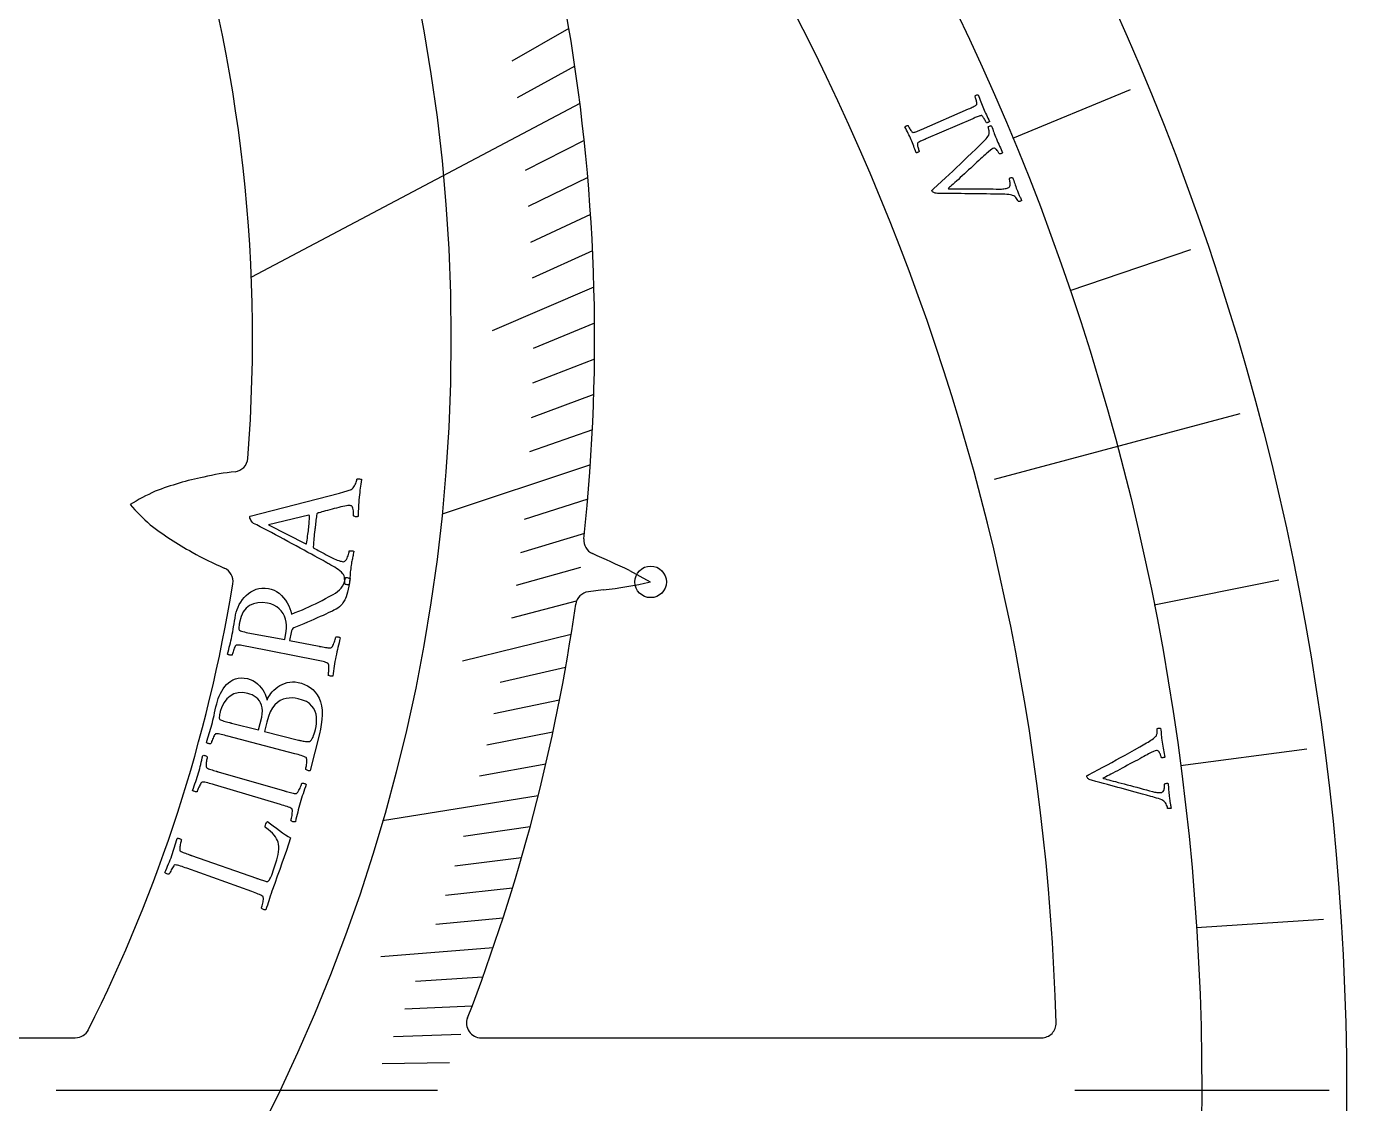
# Model space of a CAD drawing. Header units: millimetres. Extents: x -45 to 45, y -45 to 45.
# Drawn here: x 22.42 to 45, y -0.22 to 18.19 of the extents above; entities that cross this region are included whole.
import ezdxf

# ---------------------------------------------------------------- set-up
doc = ezdxf.new("R2010")
doc.units = ezdxf.units.MM
for name, color, linetype in [('CUT_INNER', 6, 'Continuous'), ('CUT_OUTER', 1, 'Continuous'), ('ENGRAVE', 7, 'Continuous'), ('ENGRAVE_FINE', 8, 'Continuous'), ('TEXT', 5, 'Continuous')]:
    doc.layers.add(name, color=color, linetype=linetype)

msp = doc.modelspace()

# ---------------------------------------------------------------- linework, layer by layer
at = {"layer": 'CUT_INNER'}
for points in [[(32.7343, 8.8891), (33.0921, 8.6972), (33.0966, 8.6945)], [(32.2851, 8.5566), (32.0334, 8.5244)], [(18.4233, 0.9), (23.2601, 0.9)], [(30.2004, 0.9), (39.7832, 0.9)]]:
    msp.add_lwpolyline(points, dxfattribs=at)
for centre, radius, start, end in [((0.0002, 12.8592), 26.2907, 355.51942, 87.46834), ((0.002, 0.0009), 40.0478, 1.65416, 43.16417), ((0.0024, 12.8596), 32.1385, 353.87728, 26.33359), ((25.9613, 10.8245), 0.25, 276.94079, 355.60547), ((26.6006, 5.0225), 5.5827, 101.83769, 110.73059), ((26.4964, 5.9193), 4.6843, 96.18795, 102.84069), ((26.7162, 5.8058), 4.9063, 115.23609, 120.91899), ((28.4122, 13.8945), 5.7301, 222.61482, 227.48011), ((27.9418, 14.0877), 5.575, 232.39133, 241.21398), ((32.2061, 9.405), 0.25, 173.85092, 245.83961), ((27.8161, 13.7145), 5.188, 240.44523, 247.22662), ((19.4822, -19.3022), 31.1507, 64.82297, 66.09773), ((25.707, 8.7023), 0.25, 350.68359, 66.18421), ((0.0021, 12.8582), 26.2887, 333.28254, 350.81482), ((31.5454, 15.3666), 6.8501, 276.19916, 283.08799), ((32.0651, 8.2764), 0.25, 97.28539, 171.73828), ((0.014, 12.8556), 32.1266, 338.80538, 351.87007), ((30.2004, 1.15), 0.25, 158.73526, 270), ((39.7832, 1.15), 0.25, 270, 1.58203), ((23.26, 1.15), 0.25, 270.00161, 333.63912)]:
    msp.add_arc(centre, radius, start, end, dxfattribs=at)
at = {"layer": 'CUT_OUTER'}
msp.add_circle((0, 0), 45, dxfattribs=at)
at = {"layer": 'ENGRAVE'}
for points in [[(31.8893, 16.8736), (26.2703, 13.9004)], [(43.1769, 11.5692), (38.9751, 10.4433)], [(32.0682, 10.697), (29.5311, 9.8507)], [(31.1748, 5.0379), (28.5141, 4.6079)], [(29.4565, 0), (22.9316, 0)], [(44.7, 0), (40.35, 0)]]:
    msp.add_lwpolyline(points, dxfattribs=at)
for centre, radius in [((0, 0), 42.525), ((0, 12.859), 29.684), ((33.0974, 8.6943), 0.27)]:
    msp.add_circle(centre, radius, dxfattribs=at)
at = {"layer": 'ENGRAVE_FINE'}
for points in [[(31.7017, 18.1549), (30.725, 17.5956)], [(31.8023, 17.5128), (30.8151, 16.9691)], [(41.2974, 17.1059), (39.288, 16.2736)], [(31.9629, 16.2376), (30.9555, 15.7258)], [(32.0234, 15.605), (31.0064, 15.1094)], [(32.0712, 14.9762), (31.0448, 14.497)], [(32.1063, 14.3514), (31.0709, 13.8886)], [(42.3278, 14.3683), (40.2682, 13.6692)], [(32.1291, 13.7307), (30.3857, 12.9857)], [(32.1399, 13.1145), (31.0875, 12.685)], [(32.139, 12.5028), (31.0785, 12.0902)], [(32.1265, 11.8959), (31.0583, 11.5003)], [(32.1028, 11.2939), (31.0271, 10.9155)], [(32.0228, 10.1054), (30.9333, 9.7616)], [(31.967, 9.5192), (30.871, 9.1928)], [(31.901, 8.9385), (30.7989, 8.6297)], [(43.8411, 8.7205), (41.7079, 8.2962)], [(31.825, 8.3635), (30.7172, 8.0724)], [(31.7394, 7.7942), (29.8801, 7.3377)], [(31.6444, 7.2309), (30.5261, 6.9753)], [(31.5401, 6.6734), (30.4172, 6.4358)], [(31.427, 6.1221), (30.2996, 5.9025)], [(44.3176, 5.8345), (42.1612, 5.5506)], [(31.3051, 5.5769), (30.1738, 5.3753)], [(31.0363, 4.5051), (29.8979, 4.3399)], [(30.8898, 3.9787), (29.7484, 3.8317)], [(30.7356, 3.4587), (29.5915, 3.3299)], [(30.5738, 2.945), (29.4274, 2.8346)], [(44.6043, 2.9235), (42.434, 2.7813)], [(30.4046, 2.4379), (28.4864, 2.2841)], [(30.2284, 1.9372), (29.0785, 1.8635)], [(30.0453, 1.4431), (28.8942, 1.3878)], [(29.8554, 0.9555), (28.7035, 0.9186)], [(29.6591, 0.4745), (28.5066, 0.456)]]:
    msp.add_lwpolyline(points, dxfattribs=at)
at = {"layer": 'TEXT'}
for points in [[(38.7895, 16.7886), (38.802, 16.7602), (38.8147, 16.7323), (38.8275, 16.705), (38.8406, 16.6781), (38.8538, 16.6512), (38.8671, 16.6236), (38.8805, 16.5953), (38.8941, 16.5663), (38.891, 16.5609), (38.8859, 16.5561), (38.8789, 16.5517), (38.87, 16.5478), (38.8607, 16.5448), (38.8525, 16.543), (38.8456, 16.5425), (38.8399, 16.5432), (38.8367, 16.5503), (38.832, 16.5597), (38.8259, 16.5715), (38.8184, 16.5855), (38.8101, 16.6004), (38.8017, 16.6146), (38.7931, 16.6282), (38.7843, 16.6411), (38.7758, 16.652), (38.7677, 16.6597), (38.7603, 16.6641), (38.7533, 16.6652), (38.7418, 16.6634), (38.7291, 16.6603), (38.7152, 16.656), (38.7001, 16.6505), (38.6841, 16.6441), (38.6674, 16.6373), (38.65, 16.6301), (38.632, 16.6224), (38.6291, 16.6211), (38.6262, 16.6199), (38.6233, 16.6186), (38.6204, 16.6174), (38.6175, 16.6161), (38.6146, 16.6149), (38.6117, 16.6136), (38.6088, 16.6124), (37.8025, 16.2655), (37.7996, 16.2642), (37.7967, 16.263), (37.7938, 16.2617), (37.7909, 16.2605), (37.788, 16.2592), (37.7851, 16.258), (37.7822, 16.2567), (37.7793, 16.2555), (37.7614, 16.2477), (37.7444, 16.2402), (37.7283, 16.2329), (37.7131, 16.2258), (37.6991, 16.2189), (37.6867, 16.2119), (37.6759, 16.2049), (37.6666, 16.1979), (37.6634, 16.1925), (37.6616, 16.1844), (37.6613, 16.1734), (37.6624, 16.1597), (37.6647, 16.1445), (37.6678, 16.1291), (37.6717, 16.1134), (37.6764, 16.0976), (37.6812, 16.0829), (37.6853, 16.0707), (37.6888, 16.0611), (37.6916, 16.0541), (37.6881, 16.0496), (37.6828, 16.045), (37.6759, 16.0404), (37.6673, 16.0358), (37.6583, 16.0321), (37.6503, 16.03), (37.6433, 16.0297), (37.6373, 16.031), (37.6271, 16.0603), (37.6169, 16.0889), (37.6069, 16.1168), (37.597, 16.1441), (37.5868, 16.1712), (37.5762, 16.1984), (37.565, 16.2259), (37.5532, 16.2535), (37.5414, 16.2804), (37.5291, 16.3073), (37.5163, 16.3342), (37.503, 16.3613), (37.4893, 16.3884), (37.4754, 16.4158), (37.4613, 16.4433), (37.4469, 16.471), (37.45, 16.4763), (37.4551, 16.4811), (37.462, 16.4856), (37.4709, 16.4895), (37.4802, 16.4927), (37.4882, 16.4946), (37.4951, 16.4953), (37.5008, 16.4947), (37.504, 16.4879), (37.5087, 16.4788), (37.5147, 16.4675), (37.5222, 16.4539), (37.5305, 16.4396), (37.5394, 16.4258), (37.5486, 16.4127), (37.5583, 16.4002), (37.5676, 16.3897), (37.5758, 16.3825), (37.5828, 16.3787), (37.5886, 16.3781), (37.6025, 16.3801), (37.6178, 16.3837), (37.6343, 16.3888), (37.6522, 16.3956), (37.6711, 16.4033), (37.6906, 16.4114), (37.7108, 16.42), (37.7317, 16.4291), (38.5365, 16.7795), (38.5574, 16.7886), (38.5776, 16.7977), (38.5972, 16.8066), (38.6161, 16.8153), (38.6336, 16.824), (38.649, 16.8328), (38.6621, 16.8417), (38.6731, 16.8506), (38.6773, 16.8557), (38.6794, 16.8637), (38.6794, 16.8747), (38.6771, 16.8888), (38.6735, 16.9044), (38.6694, 16.9203), (38.6647, 16.9364), (38.6595, 16.9527), (38.6544, 16.9677), (38.65, 16.9802), (38.6463, 16.99), (38.6433, 16.9973), (38.6468, 17.0019), (38.6519, 17.0066), (38.6587, 17.0113), (38.6673, 17.016), (38.6762, 17.0199), (38.6842, 17.022), (38.6912, 17.0224), (38.6973, 17.021), (38.7092, 16.9911), (38.7209, 16.9614), (38.7323, 16.9318), (38.7435, 16.9025), (38.7546, 16.8734), (38.766, 16.8447), (38.7776, 16.8165), (38.7895, 16.7886)], [(39.011, 16.2673), (39.0243, 16.2358), (39.0378, 16.205), (39.0514, 16.1747), (39.0651, 16.1452), (39.0788, 16.116), (39.0922, 16.087), (39.1054, 16.0582), (39.1183, 16.0296), (39.1142, 16.026), (39.108, 16.0222), (39.0997, 16.0183), (39.0894, 16.0143), (39.0791, 16.011), (39.0712, 16.0094), (39.0655, 16.0095), (39.0622, 16.0113), (39.0597, 16.0164), (39.0556, 16.024), (39.0497, 16.0338), (39.0422, 16.0461), (39.0334, 16.0591), (39.0238, 16.0714), (39.0134, 16.0829), (39.0022, 16.0936), (38.9903, 16.1019), (38.9779, 16.1062), (38.965, 16.1065), (38.9516, 16.1029), (38.9329, 16.0925), (38.9077, 16.0743), (38.876, 16.0482), (38.8379, 16.0142), (38.8183, 15.9961), (38.7957, 15.9751), (38.7701, 15.9514), (38.7416, 15.9248), (38.7107, 15.8962), (38.6783, 15.8663), (38.6443, 15.835), (38.6087, 15.8024), (38.5723, 15.7691), (38.5359, 15.7357), (38.4996, 15.7022), (38.4632, 15.6686), (38.4276, 15.6357), (38.3934, 15.6042), (38.3606, 15.5742), (38.3292, 15.5457), (38.2998, 15.5191), (38.2733, 15.4952), (38.2495, 15.4738), (38.2285, 15.455), (38.2112, 15.4394), (38.1983, 15.4278), (38.19, 15.4201), (38.1862, 15.4164), (38.1941, 15.416), (38.2083, 15.4157), (38.229, 15.4154), (38.256, 15.4151), (38.2882, 15.4148), (38.3245, 15.4146), (38.3649, 15.4145), (38.4094, 15.4144), (38.4571, 15.4142), (38.5073, 15.4141), (38.5599, 15.4138), (38.6149, 15.4135), (38.6713, 15.4131), (38.7282, 15.4127), (38.7855, 15.4123), (38.8432, 15.4118), (38.9003, 15.4113), (38.9557, 15.4108), (39.0094, 15.4103), (39.0614, 15.4097), (39.0809, 15.4097), (39.1007, 15.4103), (39.1209, 15.4116), (39.1413, 15.4136), (39.1609, 15.4163), (39.1785, 15.4196), (39.1942, 15.4236), (39.2079, 15.4283), (39.2219, 15.4358), (39.2327, 15.4458), (39.2401, 15.4585), (39.2443, 15.4738), (39.2461, 15.4904), (39.2464, 15.507), (39.2454, 15.5236), (39.2429, 15.5403), (39.2398, 15.5556), (39.2369, 15.5683), (39.2342, 15.5783), (39.2317, 15.5856), (39.2334, 15.5903), (39.2379, 15.595), (39.245, 15.5996), (39.2549, 15.6041), (39.2655, 15.6077), (39.2746, 15.6096), (39.2822, 15.6097), (39.2884, 15.6081), (39.298, 15.5811), (39.3071, 15.5547), (39.3157, 15.529), (39.324, 15.5041), (39.3323, 15.4791), (39.3413, 15.4536), (39.3509, 15.4274), (39.3612, 15.4007), (39.3698, 15.3788), (39.3776, 15.3594), (39.3846, 15.3424), (39.3907, 15.3278), (39.3965, 15.3145), (39.4024, 15.3014), (39.4083, 15.2885), (39.4143, 15.2757), (39.4207, 15.2623), (39.4276, 15.2474), (39.4351, 15.2309), (39.4431, 15.213), (39.4388, 15.2094), (39.4323, 15.2059), (39.4235, 15.2024), (39.4125, 15.1988), (39.4017, 15.196), (39.3938, 15.1945), (39.3888, 15.1945), (39.3866, 15.1958), (39.3829, 15.2035), (39.3765, 15.2146), (39.3673, 15.2292), (39.3554, 15.2471), (39.3414, 15.2653), (39.3257, 15.2803), (39.3083, 15.2922), (39.2894, 15.301), (39.2733, 15.3059), (39.2516, 15.3102), (39.2244, 15.3139), (39.1916, 15.317), (39.1565, 15.3195), (39.1224, 15.3213), (39.0892, 15.3225), (39.057, 15.323), (38.9824, 15.324), (38.911, 15.3249), (38.8427, 15.3257), (38.7775, 15.3263), (38.7144, 15.3269), (38.6525, 15.3276), (38.5916, 15.3283), (38.5318, 15.3292), (38.472, 15.33), (38.4111, 15.3307), (38.3491, 15.3314), (38.2859, 15.332), (38.2205, 15.3326), (38.1515, 15.3335), (38.0791, 15.3345), (38.0031, 15.3357), (37.9829, 15.3367), (37.9654, 15.3393), (37.9506, 15.3434), (37.9387, 15.3491), (37.929, 15.3559), (37.9209, 15.3635), (37.9145, 15.372), (37.9098, 15.3812), (37.9095, 15.3843), (37.9108, 15.3878), (37.9138, 15.3917), (37.9185, 15.396), (37.9237, 15.4003), (37.9279, 15.4043), (37.9314, 15.408), (37.9339, 15.4113), (38.0046, 15.4766), (38.0728, 15.5398), (38.1386, 15.6009), (38.2019, 15.6598), (38.2643, 15.718), (38.3271, 15.7767), (38.3904, 15.8361), (38.4541, 15.8961), (38.5195, 15.9581), (38.588, 16.0237), (38.6595, 16.0929), (38.7341, 16.1657), (38.757, 16.188), (38.7785, 16.2095), (38.7986, 16.2303), (38.8173, 16.2504), (38.8347, 16.2703), (38.8508, 16.2903), (38.8657, 16.3106), (38.8793, 16.3311), (38.8842, 16.3402), (38.8876, 16.3509), (38.8893, 16.3633), (38.8896, 16.3774), (38.8886, 16.3921), (38.887, 16.4064), (38.8848, 16.4202), (38.8818, 16.4336), (38.8786, 16.4459), (38.8756, 16.4564), (38.8728, 16.4651), (38.8702, 16.4719), (38.8714, 16.4735), (38.8761, 16.4762), (38.8841, 16.48), (38.8955, 16.485), (38.9071, 16.4898), (38.9158, 16.493), (38.9216, 16.4947), (38.9244, 16.4949), (38.9371, 16.4622), (38.9484, 16.4323), (38.9583, 16.4051), (38.9669, 16.3808), (38.9756, 16.3565), (38.9859, 16.3294), (38.9977, 16.2997), (39.011, 16.2673)], [(27.5973, 9.0007), (27.5933, 9.003), (27.5811, 9.0098), (27.5608, 9.0212), (27.5324, 9.037), (27.497, 9.0567), (27.4557, 9.0795), (27.4087, 9.1053), (27.3557, 9.1341), (27.2983, 9.1655), (27.2377, 9.1987), (27.174, 9.2338), (27.107, 9.2708), (27.038, 9.3088), (26.9679, 9.347), (26.8967, 9.3854), (26.8244, 9.4238), (26.7523, 9.462), (26.6817, 9.4992), (26.6125, 9.5356), (26.5448, 9.5711), (26.4798, 9.6052), (26.4189, 9.6371), (26.3619, 9.6668), (26.3089, 9.6944), (26.2981, 9.7028), (26.2871, 9.7144), (26.2757, 9.7293), (26.2639, 9.7474), (26.2536, 9.7659), (26.2466, 9.7817), (26.2428, 9.795), (26.2423, 9.8057), (26.2426, 9.8081), (26.2431, 9.81), (26.2437, 9.8114), (26.2444, 9.8122), (26.2453, 9.813), (26.2465, 9.8143), (26.2478, 9.8161), (26.2494, 9.8184), (27.7767, 10.2122), (27.8519, 10.2332), (27.9082, 10.2492), (27.9454, 10.2603), (27.9638, 10.2664), (27.9796, 10.2738), (27.9946, 10.2848), (28.0089, 10.2992), (28.0224, 10.3172), (28.0348, 10.337), (28.0456, 10.3569), (28.0547, 10.3771), (28.0623, 10.3973), (28.0682, 10.4158), (28.0726, 10.4307), (28.0755, 10.4419), (28.0767, 10.4495), (28.0852, 10.4536), (28.0954, 10.4558), (28.1074, 10.4561), (28.1212, 10.4543), (28.1344, 10.4518), (28.1446, 10.4495), (28.1518, 10.4474), (28.156, 10.4456), (28.1497, 10.4052), (28.1438, 10.367), (28.1382, 10.3309), (28.1329, 10.297), (28.1279, 10.2626), (28.123, 10.2248), (28.1183, 10.1838), (28.1138, 10.1395), (28.1095, 10.0927), (28.1061, 10.0501), (28.1035, 10.0115), (28.1019, 9.9769), (28.1005, 9.9424), (28.0989, 9.9037), (28.0969, 9.8608), (28.0946, 9.8138), (28.0874, 9.8096), (28.0783, 9.8072), (28.0672, 9.8067), (28.0542, 9.808), (28.0413, 9.8108), (28.0307, 9.8146), (28.0223, 9.8194), (28.0162, 9.8252), (28.0171, 9.8399), (28.0172, 9.8584), (28.0165, 9.8805), (28.0149, 9.9063), (28.0121, 9.9319), (28.008, 9.9533), (28.0026, 9.9705), (27.9959, 9.9835), (27.9897, 9.9892), (27.9812, 9.9936), (27.9706, 9.9969), (27.9576, 9.9989), (27.9426, 9.9993), (27.923, 9.9978), (27.8987, 9.9944), (27.8698, 9.9892), (27.8376, 9.9826), (27.8032, 9.9749), (27.7669, 9.9663), (27.7284, 9.9566), (27.6892, 9.9464), (27.6505, 9.9362), (27.6123, 9.926), (27.5747, 9.9157), (27.5389, 9.906), (27.5065, 9.8971), (27.4773, 9.8891), (27.4515, 9.8821), (27.4303, 9.8763), (27.4152, 9.8722), (27.4061, 9.8698), (27.403, 9.869), (27.4027, 9.8686), (27.4015, 9.8677), (27.3995, 9.8661), (27.3968, 9.864), (27.394, 9.8614), (27.392, 9.8588), (27.3906, 9.8562), (27.39, 9.8534), (27.3863, 9.8313), (27.3827, 9.8068), (27.3791, 9.7798), (27.3756, 9.7503), (27.3721, 9.72), (27.3688, 9.6909), (27.3655, 9.6628), (27.3623, 9.6357), (27.3615, 9.6287), (27.3607, 9.6217), (27.3599, 9.6147), (27.359, 9.6078), (27.3582, 9.601), (27.3575, 9.5945), (27.3567, 9.5884), (27.356, 9.5826), (27.3513, 9.5423), (27.347, 9.5051), (27.3432, 9.471), (27.34, 9.44), (27.337, 9.4085), (27.334, 9.3728), (27.3309, 9.3327), (27.3278, 9.2884), (27.3278, 9.2868), (27.3284, 9.2848), (27.3294, 9.2824), (27.3309, 9.2795), (27.3324, 9.2768), (27.3335, 9.2749), (27.3341, 9.2738), (27.3344, 9.2734), (27.3377, 9.2716), (27.3477, 9.2663), (27.3644, 9.2575), (27.3877, 9.2451), (27.4156, 9.2302), (27.4461, 9.2138), (27.4789, 9.1961), (27.5143, 9.1769), (27.5503, 9.1575), (27.5853, 9.1391), (27.6191, 9.1217), (27.6518, 9.1053), (27.6838, 9.0892), (27.7134, 9.0757), (27.7405, 9.0649), (27.7651, 9.0567), (27.7873, 9.0505), (27.8072, 9.0455), (27.8247, 9.0418), (27.8399, 9.0393), (27.8549, 9.04), (27.8691, 9.0465), (27.8824, 9.0587), (27.895, 9.0767), (27.9063, 9.0978), (27.9161, 9.1195), (27.9243, 9.1418), (27.931, 9.1647), (27.9363, 9.1856), (27.9403, 9.2023), (27.9429, 9.2145), (27.9443, 9.2224), (27.949, 9.2245), (27.9565, 9.2259), (27.9671, 9.2265), (27.9805, 9.2264), (27.9944, 9.2255), (28.0062, 9.2238), (28.016, 9.2213), (28.0236, 9.2179), (28.0188, 9.1919), (28.0142, 9.1678), (28.0099, 9.1458), (28.0058, 9.1257), (28.0018, 9.1066), (27.9978, 9.0875), (27.9938, 9.0683), (27.9898, 9.0492), (27.9857, 9.0286), (27.9816, 9.0049), (27.9773, 8.9781), (27.973, 8.9482), (27.9689, 8.918), (27.9656, 8.8903), (27.9628, 8.865), (27.9608, 8.8422), (27.9591, 8.8206), (27.9574, 8.7989), (27.9557, 8.7773), (27.954, 8.7557), (27.952, 8.7327), (27.9496, 8.7068), (27.9468, 8.678), (27.9435, 8.6464), (27.9388, 8.6446), (27.9313, 8.6439), (27.9209, 8.6444), (27.9076, 8.646), (27.8939, 8.6485), (27.8823, 8.6513), (27.8727, 8.6546), (27.8651, 8.6583), (27.8666, 8.6734), (27.8671, 8.6932), (27.8667, 8.7177), (27.8654, 8.7469), (27.8623, 8.776), (27.8564, 8.8002), (27.8479, 8.8195), (27.8367, 8.8339), (27.8122, 8.8584), (27.7859, 8.8814), (27.7578, 8.903), (27.7279, 8.9233), (27.6967, 8.9428), (27.6645, 8.9622), (27.6314, 8.9815), (27.5973, 9.0007)], [(26.5628, 9.6721), (27.2009, 9.3446), (27.2013, 9.3446), (27.2023, 9.3447), (27.2042, 9.3449), (27.2067, 9.3452), (27.2092, 9.3457), (27.2111, 9.3464), (27.2123, 9.3474), (27.2128, 9.3487), (27.2177, 9.3762), (27.2227, 9.4064), (27.2278, 9.4392), (27.2331, 9.4746), (27.238, 9.5095), (27.2423, 9.5409), (27.2459, 9.5686), (27.2489, 9.5926), (27.2525, 9.6239), (27.2554, 9.6536), (27.2578, 9.6818), (27.2597, 9.7084), (27.2613, 9.735), (27.2631, 9.7627), (27.2649, 9.7916), (27.2669, 9.8218), (27.2667, 9.8244), (27.2656, 9.8265), (27.2636, 9.8283), (27.2606, 9.8296), (27.2576, 9.8305), (27.2554, 9.8312), (27.2541, 9.8316), (27.2537, 9.8317)], [(26.0015, 8.1316), (26.0114, 8.1754), (26.0252, 8.2192), (26.0429, 8.263), (26.0644, 8.3069), (26.0894, 8.3496), (26.1175, 8.39), (26.1488, 8.428), (26.1831, 8.4636), (26.2205, 8.496), (26.261, 8.5239), (26.3044, 8.5475), (26.3508, 8.5668), (26.4001, 8.5805), (26.4521, 8.5877), (26.5067, 8.5883), (26.5641, 8.5821), (26.6121, 8.571), (26.6583, 8.5534), (26.7028, 8.5291), (26.7455, 8.4983), (26.7855, 8.4625), (26.8221, 8.4232), (26.8552, 8.3806), (26.8848, 8.3346), (26.9101, 8.2868), (26.9302, 8.2389), (26.9453, 8.1909), (26.9552, 8.1428), (27.0202, 8.168), (27.0825, 8.1932), (27.1423, 8.2182), (27.1994, 8.243), (27.2553, 8.2683), (27.3111, 8.2944), (27.3667, 8.3213), (27.4224, 8.3491), (27.4794, 8.3783), (27.5393, 8.4093), (27.6022, 8.4421), (27.6681, 8.4768), (27.7095, 8.5013), (27.7463, 8.5279), (27.7783, 8.5566), (27.8056, 8.5873), (27.829, 8.6222), (27.8494, 8.6632), (27.8666, 8.7103), (27.8808, 8.7636), (27.8883, 8.7672), (27.8979, 8.7683), (27.9097, 8.767), (27.9236, 8.7631), (27.937, 8.7584), (27.9474, 8.7545), (27.9546, 8.7514), (27.9588, 8.7492), (27.9482, 8.6823), (27.9372, 8.6215), (27.9257, 8.5668), (27.9138, 8.5182), (27.9019, 8.4758), (27.8904, 8.4398), (27.8793, 8.4101), (27.8687, 8.3867), (27.8598, 8.3721), (27.8488, 8.3549), (27.8359, 8.3351), (27.8208, 8.3127), (27.8025, 8.2897), (27.7794, 8.2678), (27.7517, 8.2471), (27.7193, 8.2276), (27.7038, 8.2196), (27.6824, 8.209), (27.6553, 8.1958), (27.6223, 8.18), (27.5844, 8.1621), (27.5427, 8.1428), (27.4972, 8.1221), (27.4477, 8.0999), (27.3955, 8.0768), (27.3415, 8.0529), (27.2857, 8.0284), (27.2281, 8.0033), (27.17, 7.9783), (27.1125, 7.9539), (27.0556, 7.9303), (26.9993, 7.9075), (26.9823, 7.8967), (26.9685, 7.8804), (26.9579, 7.8585), (26.9507, 7.831), (26.9241, 7.6908), (27.4301, 7.5936), (27.4342, 7.5928), (27.4384, 7.592), (27.4426, 7.5912), (27.4467, 7.5904), (27.4509, 7.5896), (27.4551, 7.5888), (27.4592, 7.588), (27.4634, 7.5872), (27.4892, 7.5824), (27.5139, 7.5779), (27.5373, 7.5739), (27.5596, 7.5702), (27.5804, 7.5674), (27.5995, 7.5659), (27.6168, 7.5656), (27.6324, 7.5665), (27.6401, 7.5701), (27.6483, 7.5781), (27.6569, 7.5903), (27.666, 7.6069), (27.675, 7.6261), (27.6831, 7.6461), (27.6906, 7.667), (27.6973, 7.6888), (27.703, 7.7093), (27.7075, 7.7264), (27.7108, 7.7401), (27.713, 7.7503), (27.7203, 7.7528), (27.7295, 7.7542), (27.7407, 7.7542), (27.7538, 7.753), (27.7666, 7.7505), (27.7771, 7.7469), (27.7852, 7.742), (27.7909, 7.7359), (27.7804, 7.6943), (27.7702, 7.6535), (27.7603, 7.6137), (27.7506, 7.5747), (27.7413, 7.5358), (27.7324, 7.4963), (27.7238, 7.4562), (27.7155, 7.4155), (27.708, 7.3757), (27.7008, 7.3354), (27.694, 7.2946), (27.6875, 7.2535), (27.6814, 7.2119), (27.6752, 7.1699), (27.6691, 7.1275), (27.663, 7.0847), (27.6554, 7.0813), (27.646, 7.0798), (27.635, 7.0804), (27.6221, 7.083), (27.6095, 7.0868), (27.5992, 7.0911), (27.5912, 7.0958), (27.5854, 7.1009), (27.5873, 7.1112), (27.5893, 7.1251), (27.5916, 7.1426), (27.5941, 7.1638), (27.5962, 7.1866), (27.5973, 7.209), (27.5973, 7.2311), (27.5964, 7.2528), (27.5944, 7.272), (27.591, 7.2866), (27.5863, 7.2964), (27.5803, 7.3015), (27.5635, 7.3102), (27.5439, 7.318), (27.5217, 7.3251), (27.4968, 7.3315), (27.4701, 7.3375), (27.4422, 7.3436), (27.4133, 7.3497), (27.3833, 7.3558), (26.2255, 7.5857), (26.1954, 7.5916), (26.1662, 7.5973), (26.1377, 7.6026), (26.1101, 7.6075), (26.0841, 7.6114), (26.0605, 7.6137), (26.0392, 7.6142), (26.0203, 7.6131), (26.0118, 7.6111), (26.0034, 7.6044), (25.9951, 7.5931), (25.987, 7.577), (25.9791, 7.5584), (25.9717, 7.5394), (25.9648, 7.5199), (25.9582, 7.5), (25.9525, 7.4814), (25.9479, 7.4659), (25.9445, 7.4534), (25.9422, 7.4439), (25.9349, 7.4417), (25.9257, 7.4408), (25.9145, 7.4412), (25.9015, 7.4428), (25.8887, 7.4455), (25.8783, 7.4493), (25.8703, 7.4542), (25.8646, 7.4601), (25.8743, 7.4992), (25.884, 7.5377), (25.8937, 7.5758), (25.9034, 7.6133), (25.9128, 7.6505), (25.9216, 7.6877), (25.9298, 7.7249), (25.9374, 7.762), (25.9449, 7.8012), (25.9522, 7.8419), (25.9595, 7.8843), (25.9666, 7.9281), (25.9741, 7.9744), (25.9824, 8.0237), (25.9915, 8.0761), (26.0015, 8.1316)], [(26.5483, 8.3312), (26.462, 8.34), (26.3818, 8.3357), (26.3076, 8.3186), (26.2394, 8.2888), (26.1799, 8.2436), (26.1319, 8.1806), (26.0952, 8.0997), (26.0696, 8.0009), (26.0672, 7.9873), (26.0646, 7.9705), (26.0617, 7.9505), (26.0586, 7.9272), (26.0569, 7.9047), (26.0582, 7.887), (26.0625, 7.874), (26.07, 7.8658), (26.0837, 7.8582), (26.1021, 7.851), (26.125, 7.8441), (26.1524, 7.8375), (26.1823, 7.8312), (26.2124, 7.825), (26.2426, 7.8189), (26.2731, 7.8129), (26.8407, 7.7068), (26.8677, 7.8493), (26.8742, 7.9014), (26.8743, 7.9534), (26.868, 8.0053), (26.8553, 8.0571), (26.8365, 8.107), (26.812, 8.1534), (26.7818, 8.1963), (26.7459, 8.2357), (26.7044, 8.2699), (26.6577, 8.2972), (26.6056, 8.3176), (26.5483, 8.3312)], [(25.6787, 6.6115), (25.6906, 6.6548), (25.7051, 6.6982), (25.7223, 6.7416), (25.7421, 6.7851), (25.7646, 6.8273), (25.7896, 6.8669), (25.8173, 6.9039), (25.8475, 6.9383), (25.8806, 6.9691), (25.9168, 6.9954), (25.9561, 7.0174), (25.9985, 7.0348), (26.0443, 7.0466), (26.0936, 7.0513), (26.1463, 7.049), (26.2026, 7.0396), (26.2519, 7.0256), (26.2974, 7.0063), (26.3392, 6.9815), (26.3772, 6.9514), (26.4113, 6.9179), (26.441, 6.8832), (26.4664, 6.8473), (26.4875, 6.8101), (26.5046, 6.7739), (26.5181, 6.7408), (26.5278, 6.7108), (26.5339, 6.684), (26.536, 6.6803), (26.5385, 6.6786), (26.5415, 6.679), (26.545, 6.6814), (26.554, 6.7061), (26.5669, 6.7321), (26.5837, 6.7593), (26.6043, 6.7877), (26.6286, 6.8164), (26.656, 6.8443), (26.6866, 6.8713), (26.7205, 6.8974), (26.7571, 6.9214), (26.796, 6.9419), (26.8371, 6.959), (26.8806, 6.9725), (26.9258, 6.9815), (26.9724, 6.9849), (27.0202, 6.9826), (27.0694, 6.9746), (27.1259, 6.9597), (27.1792, 6.9402), (27.2294, 6.9161), (27.2763, 6.8873), (27.3198, 6.8527), (27.3595, 6.8109), (27.3954, 6.762), (27.4274, 6.7059), (27.4525, 6.6447), (27.4697, 6.577), (27.4789, 6.5029), (27.4801, 6.4224), (27.4753, 6.3393), (27.4667, 6.2574), (27.4544, 6.1767), (27.4383, 6.0973), (27.2758, 5.4688), (27.268, 5.4658), (27.2586, 5.4649), (27.2475, 5.4661), (27.2349, 5.4694), (27.2225, 5.474), (27.2125, 5.4789), (27.2047, 5.4841), (27.1993, 5.4895), (27.2017, 5.4997), (27.2046, 5.5134), (27.2079, 5.5308), (27.2117, 5.5518), (27.2151, 5.5744), (27.2175, 5.5967), (27.2188, 5.6188), (27.2192, 5.6405), (27.2183, 5.6598), (27.2158, 5.6745), (27.2117, 5.6846), (27.206, 5.6901), (27.1897, 5.6997), (27.1706, 5.7087), (27.1489, 5.7171), (27.1244, 5.7249), (27.098, 5.7325), (27.0706, 5.7402), (27.0421, 5.748), (27.0125, 5.7558), (25.871, 6.056), (25.8413, 6.0637), (25.8124, 6.0711), (25.7843, 6.078), (25.757, 6.0846), (25.7313, 6.09), (25.7078, 6.0936), (25.6866, 6.0955), (25.6677, 6.0955), (25.659, 6.094), (25.6503, 6.0878), (25.6414, 6.0769), (25.6323, 6.0614), (25.6234, 6.0432), (25.6148, 6.0244), (25.6066, 6.0049), (25.5987, 5.9849), (25.5917, 5.9661), (25.5861, 5.9504), (25.5819, 5.9379), (25.5791, 5.9285), (25.5717, 5.9268), (25.5624, 5.9264), (25.5513, 5.9274), (25.5384, 5.9298), (25.5258, 5.9333), (25.5156, 5.9377), (25.5079, 5.943), (25.5026, 5.9492), (25.5146, 5.9878), (25.5266, 6.0259), (25.5386, 6.0637), (25.5506, 6.1012), (25.5623, 6.1384), (25.5734, 6.1754), (25.5838, 6.2123), (25.5936, 6.2489), (25.6034, 6.2875), (25.6131, 6.3275), (25.6227, 6.3689), (25.6322, 6.4118), (25.6422, 6.4569), (25.6533, 6.5052), (25.6655, 6.5568), (25.6787, 6.6115)], [(26.3927, 6.1631), (26.4472, 6.3816), (26.4581, 6.4389), (26.4616, 6.4918), (26.4577, 6.5404), (26.4466, 6.5846), (26.4296, 6.6246), (26.4081, 6.6603), (26.3822, 6.6919), (26.3518, 6.7193), (26.3184, 6.7426), (26.2836, 6.7617), (26.2472, 6.7768), (26.2093, 6.7877), (26.1232, 6.8004), (26.044, 6.797), (25.9718, 6.7775), (25.9065, 6.7421), (25.8497, 6.6931), (25.8029, 6.6326), (25.766, 6.5606), (25.739, 6.477), (25.7358, 6.4636), (25.7322, 6.447), (25.7282, 6.4272), (25.7237, 6.4041), (25.7206, 6.3818), (25.7209, 6.364), (25.7245, 6.3508), (25.7314, 6.3421), (25.743, 6.3354), (25.7579, 6.3287), (25.7762, 6.3221), (25.7977, 6.3155), (25.8212, 6.3089), (25.8454, 6.3023), (25.8704, 6.2957), (25.8961, 6.2891), (25.9014, 6.2878), (25.9064, 6.2865), (25.911, 6.2854), (25.9153, 6.2843), (25.9194, 6.2832), (25.9235, 6.2822), (25.9277, 6.2811), (25.9318, 6.2801)], [(26.4942, 6.1374), (27.0759, 5.9898), (27.0868, 5.9871), (27.1003, 5.984), (27.1165, 5.9804), (27.1352, 5.9762), (27.1551, 5.9722), (27.1746, 5.9688), (27.1937, 5.9661), (27.2125, 5.964), (27.2295, 5.9629), (27.2435, 5.9628), (27.2546, 5.9639), (27.2626, 5.9661), (27.2818, 5.9792), (27.2986, 5.996), (27.3131, 6.0165), (27.3252, 6.0408), (27.3359, 6.0684), (27.3462, 6.0989), (27.356, 6.1323), (27.3655, 6.1686), (27.3761, 6.2205), (27.3827, 6.2728), (27.3853, 6.3255), (27.3839, 6.3785), (27.3765, 6.4305), (27.3609, 6.4801), (27.3373, 6.5273), (27.3056, 6.572), (27.2641, 6.6123), (27.2112, 6.6463), (27.1468, 6.6742), (27.0711, 6.6958), (27.0199, 6.7049), (26.9685, 6.709), (26.9169, 6.7081), (26.865, 6.7023), (26.814, 6.6892), (26.7649, 6.6666), (26.7178, 6.6345), (26.6725, 6.5929), (26.6307, 6.5396), (26.5938, 6.4726), (26.5617, 6.3918), (26.5342, 6.2971)], [(41.8454, 5.9533), (41.8504, 5.9195), (41.8557, 5.8862), (41.8613, 5.8536), (41.8672, 5.8215), (41.8731, 5.7898), (41.8788, 5.7584), (41.8844, 5.7272), (41.8897, 5.6963), (41.8848, 5.6938), (41.8778, 5.6917), (41.8688, 5.69), (41.8578, 5.6887), (41.8471, 5.6881), (41.839, 5.6886), (41.8335, 5.6901), (41.8307, 5.6926), (41.8296, 5.6982), (41.8275, 5.7066), (41.8243, 5.7176), (41.8201, 5.7313), (41.8149, 5.7462), (41.8087, 5.7604), (41.8015, 5.7742), (41.7933, 5.7873), (41.7839, 5.7984), (41.7729, 5.8057), (41.7606, 5.8092), (41.7467, 5.8091), (41.7259, 5.8038), (41.697, 5.7924), (41.6598, 5.7751), (41.6144, 5.7518), (41.5909, 5.7391), (41.5637, 5.7245), (41.533, 5.708), (41.4987, 5.6894), (41.4617, 5.6695), (41.4227, 5.6487), (41.382, 5.6269), (41.3393, 5.6043), (41.2957, 5.5812), (41.2521, 5.558), (41.2085, 5.5347), (41.1649, 5.5113), (41.1222, 5.4883), (41.0812, 5.4665), (41.0419, 5.4457), (41.0043, 5.426), (40.9692, 5.4076), (40.9375, 5.3911), (40.9091, 5.3764), (40.8841, 5.3634), (40.8634, 5.3527), (40.8481, 5.3447), (40.8381, 5.3393), (40.8335, 5.3367), (40.841, 5.3343), (40.8547, 5.3304), (40.8746, 5.325), (40.9006, 5.3179), (40.9318, 5.3096), (40.9669, 5.3002), (41.0059, 5.29), (41.049, 5.2787), (41.0952, 5.2666), (41.1437, 5.2539), (41.1945, 5.2404), (41.2477, 5.2263), (41.3022, 5.2118), (41.3572, 5.1971), (41.4125, 5.1823), (41.4683, 5.1673), (41.5234, 5.1525), (41.5769, 5.1381), (41.6287, 5.1241), (41.6789, 5.1105), (41.6978, 5.1056), (41.7172, 5.1012), (41.737, 5.0974), (41.7573, 5.0942), (41.7769, 5.0919), (41.7948, 5.0907), (41.811, 5.0906), (41.8254, 5.0917), (41.8409, 5.0954), (41.8538, 5.1025), (41.8642, 5.1129), (41.872, 5.1266), (41.8779, 5.1423), (41.8825, 5.1582), (41.8856, 5.1746), (41.8874, 5.1914), (41.8882, 5.207), (41.8886, 5.22), (41.8885, 5.2303), (41.888, 5.238), (41.8908, 5.2422), (41.8963, 5.2456), (41.9044, 5.2482), (41.9151, 5.2501), (41.9262, 5.2509), (41.9354, 5.2505), (41.9429, 5.2487), (41.9485, 5.2456), (41.951, 5.217), (41.9531, 5.1892), (41.9551, 5.1622), (41.9568, 5.1359), (41.9586, 5.1097), (41.9609, 5.0827), (41.9636, 5.055), (41.9669, 5.0265), (41.9697, 5.0032), (41.9724, 4.9824), (41.9749, 4.9642), (41.9772, 4.9486), (41.9795, 4.9343), (41.9818, 4.9201), (41.9843, 4.9061), (41.987, 4.8922), (41.9897, 4.8777), (41.9927, 4.8615), (41.9958, 4.8437), (41.9991, 4.8243), (41.994, 4.8219), (41.9868, 4.8201), (41.9774, 4.8189), (41.9659, 4.8183), (41.9547, 4.8182), (41.9467, 4.8188), (41.9418, 4.82), (41.94, 4.8218), (41.9384, 4.8302), (41.935, 4.8426), (41.9298, 4.859), (41.9228, 4.8793), (41.9137, 4.9004), (41.9023, 4.9189), (41.8885, 4.9348), (41.8723, 4.9481), (41.858, 4.9569), (41.8381, 4.9665), (41.8127, 4.9769), (41.7817, 4.9881), (41.7484, 4.9993), (41.7158, 5.0096), (41.684, 5.0191), (41.653, 5.0277), (41.581, 5.0474), (41.5121, 5.0662), (41.4461, 5.0841), (41.3832, 5.101), (41.3223, 5.1174), (41.2625, 5.1337), (41.2038, 5.1497), (41.1461, 5.1655), (41.0884, 5.1813), (41.0296, 5.1973), (40.9698, 5.2135), (40.9088, 5.23), (40.8456, 5.247), (40.7791, 5.2651), (40.7092, 5.2843), (40.636, 5.3045), (40.6166, 5.3106), (40.6003, 5.3175), (40.5871, 5.3252), (40.577, 5.3336), (40.5693, 5.3427), (40.5634, 5.3521), (40.5593, 5.3619), (40.5571, 5.372), (40.5575, 5.3751), (40.5597, 5.3782), (40.5636, 5.3812), (40.5693, 5.3842), (40.5753, 5.3871), (40.5804, 5.3899), (40.5847, 5.3925), (40.588, 5.3951), (40.6728, 5.4405), (40.7546, 5.4846), (40.8337, 5.5272), (40.9098, 5.5684), (40.9848, 5.609), (41.0603, 5.6501), (41.1364, 5.6917), (41.2132, 5.7338), (41.2921, 5.7774), (41.3748, 5.8237), (41.4615, 5.8727), (41.5519, 5.9245), (41.5797, 5.9403), (41.6059, 5.9557), (41.6306, 5.9708), (41.6537, 5.9856), (41.6755, 6.0004), (41.6962, 6.0158), (41.7157, 6.0317), (41.734, 6.0481), (41.741, 6.0557), (41.747, 6.0652), (41.7518, 6.0768), (41.7555, 6.0904), (41.7583, 6.1048), (41.7604, 6.119), (41.7616, 6.133), (41.7622, 6.1468), (41.7621, 6.1595), (41.7619, 6.1704), (41.7613, 6.1794), (41.7605, 6.1867), (41.7621, 6.1879), (41.7673, 6.1894), (41.776, 6.1911), (41.7883, 6.193), (41.8007, 6.1947), (41.81, 6.1957), (41.816, 6.1959), (41.8188, 6.1954), (41.8228, 6.1605), (41.8262, 6.1287), (41.829, 6.0999), (41.8313, 6.0742), (41.8336, 6.0485), (41.8367, 6.0198), (41.8407, 5.988), (41.8454, 5.9533)], [(25.3671, 5.4268), (25.3777, 5.4642), (25.3877, 5.5012), (25.3969, 5.538), (25.4054, 5.5744), (25.4138, 5.611), (25.4225, 5.6484), (25.4316, 5.6866), (25.441, 5.7256), (25.4487, 5.7282), (25.458, 5.7289), (25.469, 5.7274), (25.4817, 5.724), (25.494, 5.7194), (25.504, 5.7146), (25.5118, 5.7095), (25.5173, 5.7042), (25.5149, 5.6947), (25.5121, 5.6818), (25.5089, 5.6654), (25.5052, 5.6457), (25.5017, 5.6246), (25.4989, 5.6039), (25.4967, 5.5838), (25.4953, 5.5641), (25.4952, 5.5466), (25.4972, 5.5326), (25.5014, 5.5222), (25.5078, 5.5155), (25.5214, 5.5077), (25.5373, 5.5003), (25.5554, 5.493), (25.5759, 5.486), (25.598, 5.479), (25.6211, 5.4718), (25.6454, 5.4646), (25.6707, 5.4572), (25.6748, 5.456), (25.6789, 5.4548), (25.6829, 5.4537), (25.687, 5.4525), (25.6911, 5.4513), (25.6952, 5.4501), (25.6992, 5.449), (25.7033, 5.4478), (26.8375, 5.1208), (26.8416, 5.1196), (26.8457, 5.1184), (26.8497, 5.1172), (26.8538, 5.1161), (26.8579, 5.1149), (26.862, 5.1137), (26.8661, 5.1125), (26.8701, 5.1114), (26.8954, 5.1042), (26.9195, 5.0975), (26.9425, 5.0913), (26.9644, 5.0857), (26.9848, 5.081), (27.0037, 5.0777), (27.0209, 5.0758), (27.0365, 5.0753), (27.0445, 5.0783), (27.0534, 5.0854), (27.0631, 5.0968), (27.0737, 5.1125), (27.0843, 5.1308), (27.0943, 5.15), (27.1036, 5.1701), (27.1123, 5.1912), (27.1198, 5.2111), (27.1259, 5.2277), (27.1304, 5.241), (27.1335, 5.251), (27.141, 5.2529), (27.1503, 5.2534), (27.1615, 5.2524), (27.1744, 5.25), (27.187, 5.2464), (27.1971, 5.2418), (27.2047, 5.2362), (27.2098, 5.2296), (27.1956, 5.1891), (27.1817, 5.1495), (27.1682, 5.1107), (27.155, 5.0727), (27.1422, 5.0349), (27.1297, 4.9964), (27.1175, 4.9572), (27.1056, 4.9174), (27.0944, 4.8784), (27.0836, 4.839), (27.0731, 4.799), (27.063, 4.7586), (27.053, 4.7177), (27.0431, 4.6765), (27.0331, 4.6348), (27.0232, 4.5928), (27.0153, 4.59), (27.0059, 4.5894), (26.9949, 4.591), (26.9823, 4.5948), (26.9702, 4.5997), (26.9603, 4.6049), (26.9527, 4.6103), (26.9474, 4.616), (26.9502, 4.626), (26.9535, 4.6397), (26.9574, 4.6569), (26.9618, 4.6778), (26.9659, 4.7003), (26.969, 4.7225), (26.9711, 4.7445), (26.9722, 4.7662), (26.9719, 4.7856), (26.9699, 4.8003), (26.9661, 4.8105), (26.9606, 4.8162), (26.9446, 4.8263), (26.9258, 4.8359), (26.9044, 4.845), (26.8802, 4.8537), (26.8541, 4.8621), (26.8269, 4.8706), (26.7986, 4.8793), (26.7693, 4.8881), (25.638, 5.225), (25.6086, 5.2337), (25.58, 5.2419), (25.5521, 5.2498), (25.5251, 5.2572), (25.4995, 5.2635), (25.4762, 5.2679), (25.4551, 5.2704), (25.4361, 5.271), (25.4275, 5.2698), (25.4185, 5.2639), (25.4092, 5.2533), (25.3997, 5.2381), (25.3902, 5.2202), (25.381, 5.2016), (25.3721, 5.1825), (25.3636, 5.1627), (25.3561, 5.1441), (25.35, 5.1287), (25.3454, 5.1163), (25.3422, 5.107), (25.3347, 5.1055), (25.3255, 5.1054), (25.3144, 5.1068), (25.3016, 5.1095), (25.2891, 5.1135), (25.2791, 5.1182), (25.2715, 5.1238), (25.2664, 5.1302), (25.2796, 5.1683), (25.2928, 5.206), (25.3061, 5.2434), (25.3193, 5.2805), (25.3322, 5.3173), (25.3445, 5.3539), (25.3561, 5.3904), (25.3671, 5.4268)], [(26.3609, 3.6267), (26.3639, 3.6256), (26.3676, 3.6244), (26.3719, 3.6228), (26.3769, 3.6211), (26.3899, 3.6165), (26.4046, 3.6114), (26.4212, 3.6055), (26.4397, 3.5991), (26.4587, 3.5926), (26.477, 3.5868), (26.4946, 3.5816), (26.5114, 3.577), (26.5264, 3.5737), (26.5382, 3.5722), (26.547, 3.5725), (26.5526, 3.5747), (26.5661, 3.5861), (26.5782, 3.5997), (26.589, 3.6154), (26.5985, 3.6333), (26.6081, 3.6552), (26.619, 3.6829), (26.6314, 3.7163), (26.6451, 3.7556), (26.6958, 3.9054), (26.7078, 3.9448), (26.7182, 3.9869), (26.7269, 4.0316), (26.734, 4.0789), (26.7382, 4.1256), (26.7383, 4.1685), (26.7344, 4.2076), (26.7263, 4.2429), (26.7149, 4.2732), (26.6998, 4.3037), (26.681, 4.3344), (26.6586, 4.3653), (26.6314, 4.3965), (26.5984, 4.4282), (26.5596, 4.4604), (26.5149, 4.493), (26.5092, 4.4996), (26.5066, 4.509), (26.5071, 4.5211), (26.5107, 4.536), (26.5187, 4.558), (26.5274, 4.5753), (26.5369, 4.588), (26.5472, 4.5959), (26.596, 4.5594), (26.6463, 4.5214), (26.6979, 4.482), (26.7508, 4.4411), (26.8029, 4.402), (26.8518, 4.3682), (26.8975, 4.3397), (26.9401, 4.3165), (26.9051, 4.2082), (26.8692, 4.1006), (26.8322, 3.9937), (26.7943, 3.8875), (26.7549, 3.7783), (26.7133, 3.6622), (26.6695, 3.5392), (26.6234, 3.4094), (26.6077, 3.3643), (26.5932, 3.3215), (26.58, 3.2808), (26.5681, 3.2424), (26.5564, 3.2048), (26.544, 3.1667), (26.5307, 3.1282), (26.5166, 3.0891), (26.5086, 3.0868), (26.4992, 3.0867), (26.4883, 3.0889), (26.476, 3.0934), (26.4641, 3.099), (26.4545, 3.1047), (26.4472, 3.1106), (26.4423, 3.1165), (26.4456, 3.1264), (26.4497, 3.1399), (26.4545, 3.1569), (26.4601, 3.1774), (26.4655, 3.1997), (26.4699, 3.2217), (26.4732, 3.2435), (26.4755, 3.2652), (26.4763, 3.2845), (26.475, 3.2993), (26.4718, 3.3097), (26.4667, 3.3157), (26.4513, 3.3267), (26.4331, 3.3374), (26.4122, 3.3477), (26.3885, 3.3576), (26.3629, 3.3675), (26.3362, 3.3776), (26.3085, 3.3878), (26.2798, 3.3983), (25.1692, 3.7981), (25.1403, 3.8084), (25.1121, 3.8183), (25.0848, 3.8277), (25.0582, 3.8366), (25.033, 3.8443), (25.01, 3.85), (24.989, 3.8537), (24.9702, 3.8553), (24.9614, 3.8546), (24.9521, 3.8492), (24.9423, 3.8392), (24.9319, 3.8245), (24.9214, 3.8072), (24.9112, 3.7892), (24.9013, 3.7706), (24.8917, 3.7513), (24.8831, 3.7332), (24.8761, 3.7181), (24.8708, 3.706), (24.8672, 3.6969), (24.8596, 3.6958), (24.8504, 3.6962), (24.8394, 3.6982), (24.8267, 3.7017), (24.8145, 3.7063), (24.8048, 3.7116), (24.7975, 3.7176), (24.7928, 3.7243), (24.8081, 3.7616), (24.8235, 3.7985), (24.8388, 3.8351), (24.8541, 3.8714), (24.869, 3.9074), (24.8833, 3.9433), (24.897, 3.9791), (24.9099, 4.0147), (24.9227, 4.0515), (24.9347, 4.0879), (24.946, 4.1241), (24.9565, 4.16), (24.9669, 4.1961), (24.9777, 4.233), (24.9889, 4.2706), (25.0005, 4.3089), (25.0083, 4.3112), (25.0177, 4.3112), (25.0286, 4.3092), (25.041, 4.3051), (25.0531, 4.2998), (25.0628, 4.2944), (25.0703, 4.2889), (25.0755, 4.2833), (25.0726, 4.2739), (25.069, 4.2612), (25.0649, 4.2451), (25.0602, 4.2256), (25.0555, 4.2047), (25.0515, 4.1842), (25.0482, 4.1642), (25.0456, 4.1447), (25.0446, 4.1272), (25.0459, 4.1131), (25.0495, 4.1025), (25.0554, 4.0954), (25.0686, 4.0869), (25.084, 4.0786), (25.1017, 4.0703), (25.1217, 4.0621), (25.1434, 4.0539), (25.1662, 4.0455), (25.1899, 4.0369), (25.2148, 4.0281), (25.2188, 4.0267), (25.2228, 4.0253), (25.2268, 4.0239), (25.2308, 4.0225), (25.2348, 4.0211), (25.2388, 4.0197), (25.2428, 4.0183), (25.2469, 4.0169)]]:
    msp.add_lwpolyline(points, close=True, dxfattribs=at)

doc.saveas('drawing.dxf')
